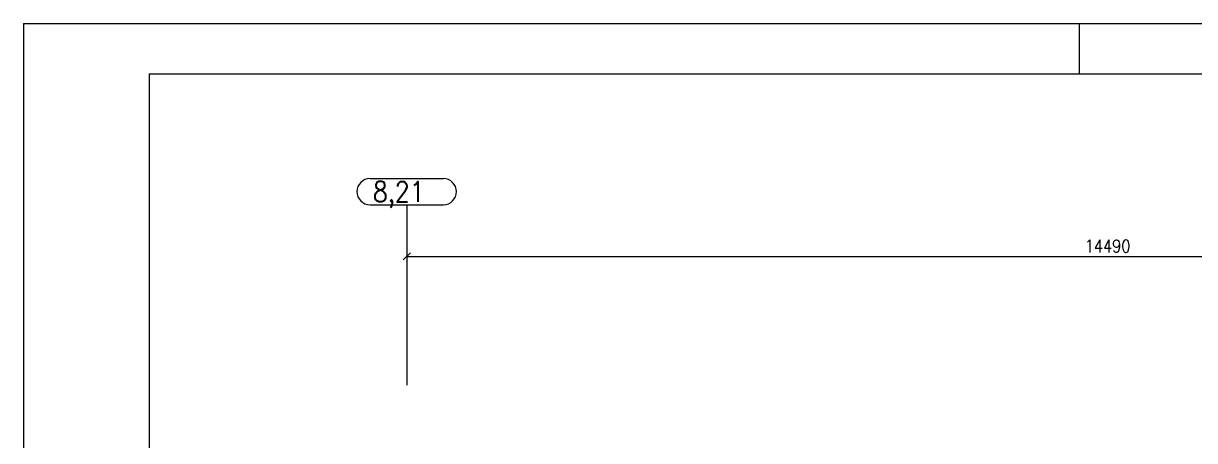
# Model space of a CAD drawing. Header units: millimetres. Extents: x -753 to 90, y 56274 to 56868.
# Drawn here: x -750.5 to -517.6, y 56784.7 to 56867.7 of the extents above; entities that cross this region are included whole.
import ezdxf

# ---------------------------------------------------------------- set-up
doc = ezdxf.new("R2010")
doc.units = ezdxf.units.MM
doc.linetypes.add('XKITLINE00', pattern=[0])
for name, color, linetype, lineweight in [('Cota', 4, 'Continuous', 0), ('Objeto gráfico', 3, 'Continuous', 0), ('Outro tipo de objeto', 7, 'Continuous', 0), ('Texto', 7, 'Continuous', 0)]:
    doc.layers.add(name, color=color, linetype=linetype, lineweight=lineweight)
doc.styles.add('ROMANS', font='romans__.ttf')

# ---------------------------------------------------------------- blocks, each defined once
blk = doc.blocks.new('*A2128')
at = {"layer": 'Objeto gráfico', "color": 7, "linetype": 'XKITLINE00', "lineweight": 0}
blk.add_line((-674.26, 56831.45), (-674.26, 56795.76), dxfattribs=at)
blk = doc.blocks.new('*A2173')
at = {"layer": 'Cota', "color": 7, "linetype": 'XKITLINE00', "lineweight": 0}
for p, q in [((-673.55, 56822.07), (-674.97, 56820.66)), ((-674.26, 56821.48), (-674.26, 56819.37)), ((-674.26, 56821.37), (-392.49, 56821.37))]:
    blk.add_line(p, q, dxfattribs=at)
at = {"layer": 'Cota', "color": 3}
blk.add_point((-674.26, 56821.37), dxfattribs=at)
at = {"layer": 'Cota', "color": 3, "style": 'ROMANS', "width": 0.85}
blk.add_text('\xa014490', height=2.5, dxfattribs=at).set_placement((-540.59, 56822.17))
blk = doc.blocks.new('*A2183')
at = {"layer": 'Texto', "color": 7, "linetype": 'XKITLINE00', "lineweight": 0}
for p, q in [((-681.59, 56836.85), (-666.99, 56836.85)), ((-681.59, 56831.65), (-666.99, 56831.65))]:
    blk.add_line(p, q, dxfattribs=at)
for centre, start, end in [((-681.59, 56834.25), 90, 270), ((-666.99, 56834.25), 270, 90)]:
    blk.add_arc(centre, 2.6, start, end, dxfattribs=at)
at = {"layer": 'Texto', "color": 1, "style": 'ROMANS', "width": 0.85}
blk.add_text('8,21', height=4, dxfattribs=at).set_placement((-680.99, 56832.25))

msp = doc.modelspace()

# ---------------------------------------------------------------- linework, layer by layer
at = {"layer": 'Outro tipo de objeto', "color": 7, "linetype": 'XKITLINE00', "lineweight": 0}
for q in [(-750.52, 56273.71), (90.49, 56867.72)]:
    msp.add_line((-750.52, 56867.72), q, dxfattribs=at)
at = {"layer": 'Outro tipo de objeto', "color": 2, "linetype": 'XKITLINE00', "lineweight": 0}
msp.add_line((-540.52, 56867.72), (-540.52, 56857.72), dxfattribs=at)
at = {"layer": 'Outro tipo de objeto', "color": 6, "linetype": 'XKITLINE00', "lineweight": 0}
for q in [(-725.52, 56283.71), (80.49, 56857.72)]:
    msp.add_line((-725.52, 56857.72), q, dxfattribs=at)

# ---------------------------------------------------------------- block references
at = {"lineweight": 0}
for name in ['*A2183', '*A2128', '*A2173']:
    msp.add_blockref(name, (0, 0), dxfattribs=at)

doc.saveas('drawing.dxf')
